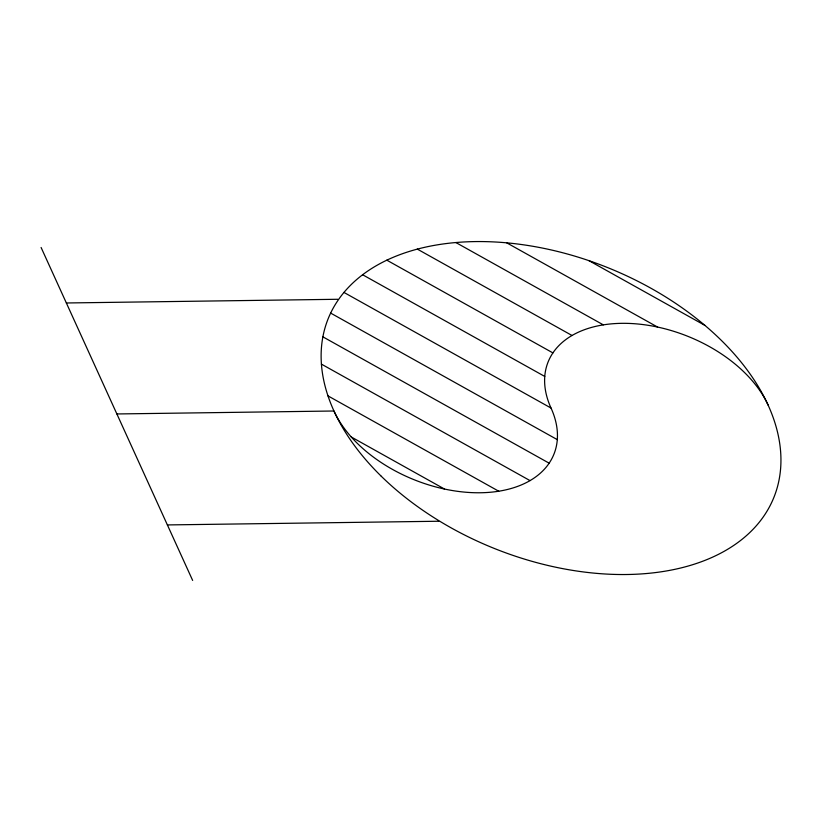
<?xml version="1.0" encoding="UTF-8"?>
<svg xmlns="http://www.w3.org/2000/svg" width="822" height="822" viewBox="0 0 822 822"><rect width="100%" height="100%" fill="white"/><g stroke="black" fill="none" stroke-linecap="round" stroke-linejoin="round"><path stroke-width="1.23" d="M66.356 302.979L337.708 299.28M116.878 413.959L333.948 411A120.053 75.716 21.8 0 0 480.377 492.758A120.053 75.716 21.8 0 0 551.028 408.041A120.053 75.716 21.8 0 1 621.679 323.334A120.053 75.716 21.8 0 1 768.108 405.082M167.39 524.929L438.732 521.24M588.973 260.666L704.927 325.409M506.722 242.829L657.559 327.053M455.861 242.531L603.327 324.865M417.329 249.107L572.03 335.489M386.813 260.163L552.908 352.905M362.605 274.743L544.76 376.445M343.956 292.427L551.028 408.041M330.629 313.079L557.295 439.636M322.871 336.835L549.147 463.176M321.402 364.115L530.026 480.603M327.968 395.875L498.738 491.217M351.261 436.975L444.507 489.039M41.1 247.484L192.646 580.424M381.305 476.287A240.106 151.433 21.8 0 0 770.214 505.438A240.106 151.433 21.8 0 0 501.564 242.408A240.106 151.433 21.8 0 0 381.305 476.287"/></g></svg>
